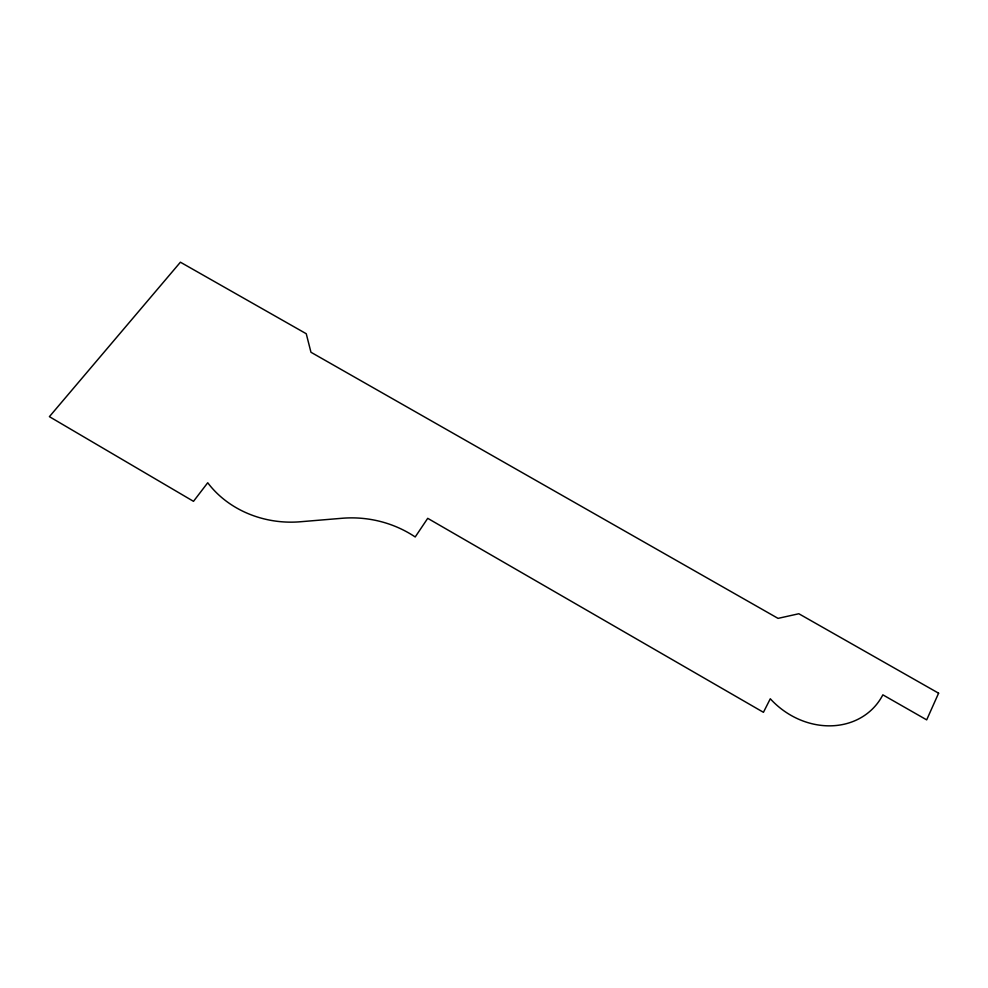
<?xml version="1.0" encoding="UTF-8"?>
<svg xmlns="http://www.w3.org/2000/svg" width="988" height="988" viewBox="0 0 988 988"><rect width="100%" height="100%" fill="white"/><g stroke="black" fill="none" stroke-linecap="round" stroke-linejoin="round"><path stroke-width="1.48" d="M938.6 693.193L926.682 719.869L882.852 694.836A73.754 63.924 40.2 0 1 770.294 698.763L763.44 712.311L427.718 518.33L415.207 536.966A108.186 100.702 3.3 0 0 341.996 518.28L300.34 521.763A98.578 86.215 2.3 0 1 207.727 482.749L193.5 501.336L49.4 416.664L180.409 262.203L306.243 333.734L310.961 352.259L778.05 618.377L798.835 613.746L938.6 693.193"/></g></svg>
